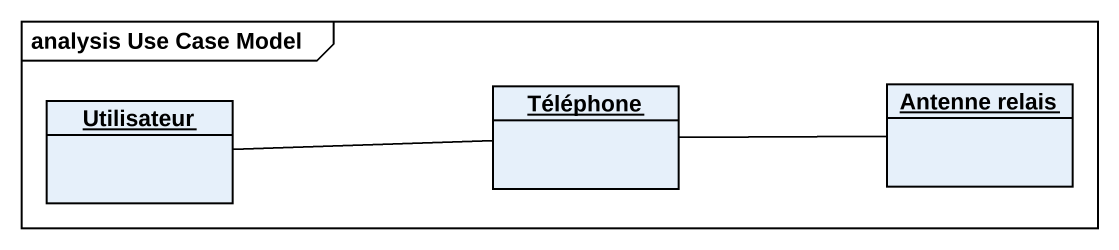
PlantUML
@startuml
mainframe analysis Use Case Model
hide circle
hide empty members
object "Antenne relais" as Antenne_relais
object Utilisateur
object Téléphone
Utilisateur -right- Téléphone
Téléphone -right- Antenne_relais
@enduml
